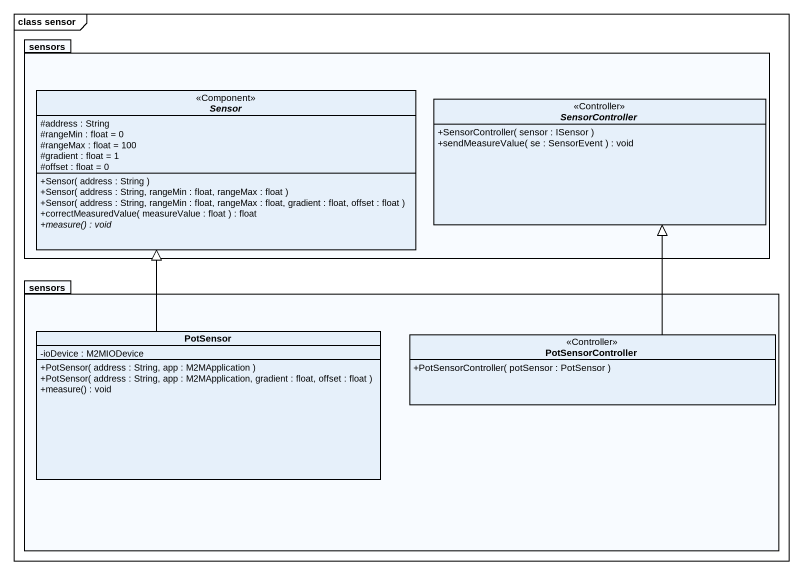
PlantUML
@startuml
mainframe class sensor
hide circle
hide empty members
skinparam classAttributeIconSize 0
package sensors {
  abstract class Sensor <<Component>> {
    #address : String
    #rangeMin : float = 0
    #rangeMax : float = 100
    #gradient : float = 1
    #offset : float = 0
    +Sensor( address : String )
    +Sensor( address : String, rangeMin : float, rangeMax : float )
    +Sensor( address : String, rangeMin : float, rangeMax : float, gradient : float, offset : float )
    +correctMeasuredValue( measureValue : float ) : float
    {abstract} +measure() : void
  }
  abstract class SensorController <<Controller>> {
    +SensorController( sensor : ISensor )
    +sendMeasureValue( se : SensorEvent ) : void
  }
}
package "sensors" as sensors_2 {
  class PotSensor {
    -ioDevice : M2MIODevice
    +PotSensor( address : String, app : M2MApplication )
    +PotSensor( address : String, app : M2MApplication, gradient : float, offset : float )
    +measure() : void
  }
  class PotSensorController <<Controller>> {
    +PotSensorController( potSensor : PotSensor )
  }
}
PotSensor -up-|> Sensor
PotSensorController -up-|> SensorController
@enduml
